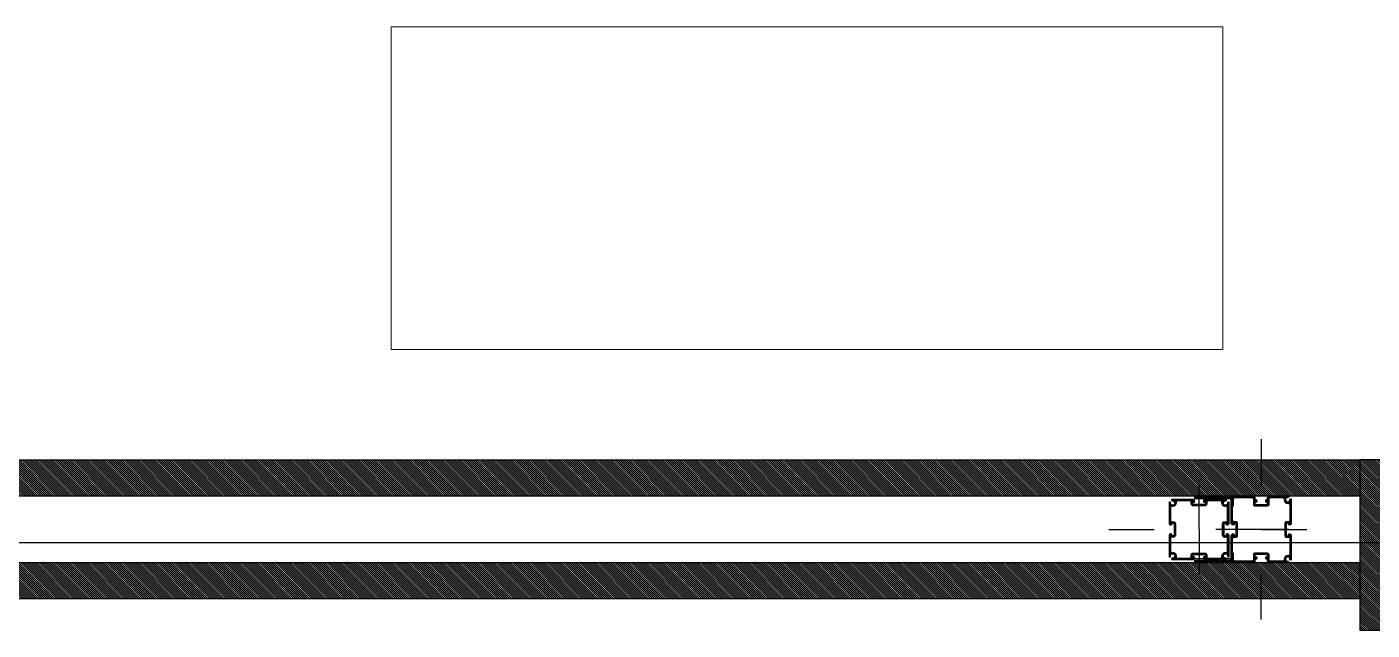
# Model space of a CAD drawing. Header units: millimetres. Extents: x -36 to 64, y 70 to 162.
# Drawn here: x -28.334 to -25.373, y 102.907 to 104.234 of the extents above; entities that cross this region are included whole.
import ezdxf

# ---------------------------------------------------------------- set-up
doc = ezdxf.new("R2010")
doc.units = ezdxf.units.MM
doc.header["$LTSCALE"] = 0.02
doc.linetypes.add('00 Ground$0$DASHDOT', pattern=[25.4, 12.7, -6.35, 0, -6.35])
doc.layers.add('00 Ground$0$A-Panel Interior', color=6, linetype='Continuous', lineweight=0)
doc.layers.add('00 Ground$0$A-Proyecciones', color=252, linetype='Continuous', lineweight=0)
for name, color, linetype in [('00 Ground$0$A-Paneles', 7, 'Continuous'), ('00 Ground$0$E-PERFIL-PLANTA-EJES-GL2', 6, '00 Ground$0$DASHDOT'), ('00 Ground$0$E-PERFIL-PLANTA-EJES-GL3', 6, '00 Ground$0$DASHDOT'), ('00 Ground$0$E-PERFIL-PLANTA-TEXTURAS-GL2', 6, 'Continuous'), ('00 Ground$0$E-PERFIL-PLANTA-TEXTURAS-GL3', 6, 'Continuous'), ('00 Ground$0$EWS MOBILIARIO', 5, 'Continuous')]:
    doc.layers.add(name, color=color, linetype=linetype)
doc.layers.add('00 Ground$0$E-PERFIL-PLANTA-GL2', color=3, linetype='Continuous', plot=False)
doc.layers.add('00 Ground$0$E-PERFIL-PLANTA-GL4', color=4, linetype='Continuous', plot=False)
pattern_1 = [(44.99999999999999, (-13597.14440952348, 7821.785531654325), (-2.245064030267288, 2.245064030267289), [])]

# ---------------------------------------------------------------- blocks, each defined once
blk = doc.blocks.new('00 Ground$0$Pata Arco')
at = {"layer": 'Defpoints'}
blk.add_line((0, 0), (-13.32831103241188, 0), dxfattribs=at)
blk = doc.blocks.new('*U540')
at = {"layer": '00 Ground$0$A-Proyecciones'}
blk.add_blockref('00 Ground$0$Pata Arco', (-35.98220107414251, 0), dxfattribs=at)
blk = doc.blocks.new('*U538')
at = {"layer": '00 Ground$0$A-Proyecciones', "color": 0, "linetype": 'ByBlock', "lineweight": -2}
blk.add_blockref('*U540', (1.11749020422196e-15, 18.25), dxfattribs=at)
blk = doc.blocks.new('*U362')
h = blk.add_hatch()
h.set_pattern_fill('ANSI31', color=250, angle=-1.272221872585407e-14)
h.set_pattern_definition(pattern_1)
h.paths.add_polyline_path([(0, 0), (374.4816002326988, 0), (374.4816002326988, 80), (0, 80)])
at = {"layer": '00 Ground$0$A-Paneles', "color": 4}
blk.add_lwpolyline([(0, 0), (374.4816002326988, 0), (374.4816002326988, 80), (0, 80)], close=True, dxfattribs=at)
blk = doc.blocks.new('*U13')
at = {"layer": '00 Ground$0$E-PERFIL-PLANTA-TEXTURAS-GL3'}
h = blk.add_hatch(dxfattribs=at)
h.set_pattern_fill('ANSI31', color=256, scale=0.00061, angle=90)
h.set_pattern_definition([(135, (0.3529188258446539, 8.326672684688674e-17), (-0.001369489058463046, -0.001369489058463046), [])])
edge = h.paths.add_edge_path()
edge.add_line((-0.0669681558616117, 0.06369929420121964), (-0.06728345465049046, 0.06469929420121909))
edge.add_arc((-0.06632973769974211, 0.0650000000007236), 0.001000000000000189, 90.00000000000563, 197.5000000000112, ccw=False)
edge.add_line((-0.06632973769974221, 0.06600000000072379), (-0.0130000000001122, 0.06600000000083303))
edge.add_arc((-0.01300000000012744, 0.06300000000085997), 0.002999999999973066, -8.050164979067631e-10, 89.9999999997089, ccw=False)
edge.add_line((-0.01000000000015439, 0.06300000000081782), (-0.01000000000021156, 0.06100000000075231))
edge.add_arc((-0.01100000000018791, 0.0610000000007523), 0.0009999999999763497, -89.9999999983686, 7.958078640513122e-13, ccw=False)
edge.add_line((-0.01100000000015944, 0.06000000000077595), (-0.01300000000016904, 0.06000000000074754))
edge.add_arc((-0.01300000000018238, 0.05900000000075604), 0.0009999999999914938, 89.99999999923568, 179.9999999991305)
edge.add_line((-0.01400000000017387, 0.05900000000077122), (-0.01400000000017382, 0.05600000000070002))
edge.add_arc((-0.01300000000019036, 0.05600000000070712), 0.0009999999999834586, 180.0000000004071, 270.0000000004071)
edge.add_line((-0.01300000000018325, 0.05500000000072366), (0.0130000000002109, 0.05500000000072366))
edge.add_arc((0.01300000000022512, 0.05600000000071427), 0.0009999999999906056, 269.999999999185, 359.9999999991818)
edge.add_line((0.01400000000021573, 0.05600000000069999), (0.01400000000021567, 0.05900000000077119))
edge.add_arc((0.01300000000023178, 0.05900000000076364), 0.0009999999999838922, 4.321578673508164e-10, 90.00000000033137)
edge.add_line((0.013000000000226, 0.06000000000074753), (0.01100000000020135, 0.06000000000077596))
edge.add_arc((0.01100000000022978, 0.06100000000075232), 0.00099999999997636, 180.0000000000004, 269.99999999837115, ccw=False)
edge.add_line((0.01000000000025342, 0.06100000000075231), (0.01000000000019657, 0.06300000000073344))
edge.add_arc((0.0130000000002539, 0.06300000000077555), 0.003000000000057325, 90.00000000028899, 180.0000000008042, ccw=False)
edge.add_line((0.01300000000023877, 0.06600000000083288), (0.06632973769978451, 0.06600000000072379))
edge.add_arc((0.0663297376997844, 0.06500000000072359), 0.001000000000000195, -17.500000000010175, 89.99999999999358, ccw=False)
edge.add_line((0.06728345465053276, 0.06469929420121909), (0.06696815586165356, 0.06369929420121964))
edge.add_arc((0.06601443891090514, 0.06400000000072356), 0.001000000000000076, 270.00000000002547, 342.5000000000226, ccw=False)
edge.add_line((0.06601443891090558, 0.06300000000072348), (0.06525000000016684, 0.06300000000072367))
edge.add_arc((0.06524999999987574, 0.05825000000043271), 0.004750000000290959, 89.99999999648865, 359.9999999964885)
edge.add_line((0.0700000000001667, 0.0582500000001416), (0.07000000000026013, 0.05901443891161459))
edge.add_arc((0.0710000000001767, 0.05901443891155308), 0.0009999999999165676, 107.50000000349709, 179.9999999964756, ccw=False)
edge.add_line((0.0706992942006393, 0.05996815586220337), (0.07169929420051663, 0.06028345465104365))
edge.add_arc((0.07200000000002099, 0.05932973770029545), 0.001000000000000004, 8.01492205937393e-12, 107.5000000000054, ccw=False)
edge.add_line((0.07300000000002099, 0.05932973770029559), (0.07300000000115109, 0.01700000000020116))
edge.add_arc((0.07000000000115125, 0.01700000000020099), 0.002999999999999836, -89.99999999999682, 3.183231456205249e-12, ccw=False)
edge.add_line((0.07000000000115142, 0.01400000000020115), (0.06700000000080536, 0.01400000000020105))
edge.add_arc((0.0670000000008053, 0.0130000000002011), 0.0009999999999999454, 89.99999999999682, 179.9999999999654)
edge.add_arc((0.06300000000077005, 0.01300000000018903), 0.003000000000035308, -90.00000000096998, 2.419824340904597e-10, ccw=False)
edge.add_line((0.06300000000071926, 0.01000000000015372), (0.06100000000072431, 0.01000000000018195))
edge.add_arc((0.06100000000075338, 0.01100000000018737), 0.001000000000005425, 180.0000000000118, 269.9999999983342, ccw=False)
edge.add_line((0.06000000000074796, 0.01100000000018717), (0.06000000000071953, 0.01300000000022469))
edge.add_arc((0.05900000000074119, 0.01300000000022266), 0.0009999999999783446, 1.166865998787197e-10, 89.99999999966327)
edge.add_line((0.05900000000074707, 0.014000000000201), (0.05600000000067201, 0.01400000000020105))
edge.add_arc((0.05600000000067203, 0.01300000000022468), 0.000999999999976367, 90.0000000000008, 179.9999999999981)
edge.add_line((0.05500000000069566, 0.01300000000022471), (0.05500000000069566, -0.01300000000015525))
edge.add_arc((0.05600000000069333, -0.01300000000016235), 0.0009999999999976694, 179.9999999995929, 269.9999999995929)
edge.add_line((0.05600000000068622, -0.01400000000016002), (0.05900000000074318, -0.01400000000016002))
edge.add_arc((0.05900000000072807, -0.01300000000016856), 0.0009999999999914626, 270.0000000008659, 360.0000000007639)
edge.add_line((0.06000000000071953, -0.01300000000015523), (0.06000000000074796, -0.0110000000001457))
edge.add_arc((0.06100000000071006, -0.0110000000001599), 0.0009999999999621076, 90.00000000081218, 179.9999999991862, ccw=False)
edge.add_line((0.06100000000069589, -0.01000000000019779), (0.06300000000070544, -0.01000000000014092))
edge.add_arc((0.06300000473172557, -0.01299999999501218), 0.00299999999487499, -9.81660264187667e-08, 90.00009035582889, ccw=False)
edge.add_arc((0.06700000473002897, -0.01300000000358048), 0.001000000003428411, 179.9999998035707, 270.0002703755533)
edge.add_line((0.06700000944897261, -0.01400000000699776), (0.06999999999430001, -0.01400000000016002))
edge.add_arc((0.07000000000114279, -0.01700000000015489), 0.002999999999994871, -1.0010126061388291e-10, 90.0000001306874, ccw=False)
edge.add_line((0.07300000000113765, -0.01700000000016014), (0.07300000000069945, -0.1450000000017456))
edge.add_arc((0.07200000000070109, -0.1450000000017441), 0.0009999999999983633, 270.00000000010334, 359.9999999999125, ccw=False)
edge.add_line((0.07200000000070289, -0.1460000000017425), (0.06800000000086831, -0.1460000000017424))
edge.add_arc((0.06800000000086867, -0.1450000000017421), 0.001000000000000362, 180.000000000027, 269.9999999999793, ccw=False)
edge.add_line((0.06700000000086831, -0.1450000000017425), (0.0670000000008098, -0.06900000000080633))
edge.add_arc((0.06400000000079574, -0.06900000000080612), 0.003000000000014061, 359.999999999996, 449.999999998912)
edge.add_line((0.06400000000085271, -0.06600000000079206), (0.01300000000015405, -0.06600000000076359))
edge.add_arc((0.01300000000016826, -0.06300000000079191), 0.002999999999971678, 179.9999999991855, 269.9999999997288, ccw=False)
edge.add_line((0.01000000000019657, -0.06300000000074926), (0.01000000000019657, -0.06100000000068287))
edge.add_arc((0.01100000000016581, -0.0610000000007042), 0.0009999999999692408, 90.00000000040347, 179.9999999987779, ccw=False)
edge.add_line((0.01100000000015877, -0.06000000000073496), (0.0130000000002109, -0.06000000000070652))
edge.add_arc((0.01300000000020824, -0.05900000000069897), 0.001000000000007543, 270.0000000001522, 359.9999999998366)
edge.add_line((0.01400000000021578, -0.05900000000070182), (0.01400000000021567, -0.05600000000065899))
edge.add_arc((0.01300000000023221, -0.05600000000066611), 0.000999999999983462, 4.075085685692524e-10, 90.00000000040691)
edge.add_line((0.01300000000022511, -0.05500000000068264), (-0.01300000000016904, -0.05500000000068264))
edge.add_arc((-0.01300000000018327, -0.05600000000067325), 0.0009999999999906056, 89.99999999918498, 179.9999999991818)
edge.add_line((-0.01400000000017387, -0.05600000000065897), (-0.01400000000017382, -0.05900000000070174))
edge.add_arc((-0.01300000000016744, -0.05900000000070022), 0.001000000000006379, 180.0000000000871, 269.9999999997713)
edge.add_line((-0.01300000000017143, -0.06000000000070661), (-0.01100000000015949, -0.06000000000073494))
edge.add_arc((-0.0110000000001666, -0.06100000000074681), 0.001000000000011873, 1.2208829502924345e-09, 89.99999999959311, ccw=False)
edge.add_line((-0.01000000000015472, -0.0610000000007255), (-0.01000000000015472, -0.063000000000664))
edge.add_arc((-0.01300000000021139, -0.06300000000070685), 0.003000000000056676, -89.99999999972749, 8.18374701339053e-10, ccw=False)
edge.add_line((-0.01300000000019713, -0.06600000000076352), (-0.06400000000081046, -0.06600000000079201))
edge.add_arc((-0.06400000000075362, -0.06900000000080622), 0.003000000000014214, 90.00000000108564, 180.0000000000037)
edge.add_line((-0.06700000000076783, -0.06900000000080642), (-0.06700000000082612, -0.1450000000017434))
edge.add_arc((-0.06800000000082587, -0.1450000000017428), 0.000999999999999751, 270.0000000000143, 359.99999999996663, ccw=False)
edge.add_line((-0.06800000000082562, -0.1460000000017426), (-0.07200000000065726, -0.1460000000017424))
edge.add_arc((-0.07200000000065568, -0.1450000000017408), 0.001000000000001583, 180.000000000097, 269.9999999999094, ccw=False)
edge.add_line((-0.07300000000065726, -0.1450000000017425), (-0.07300000000109547, -0.01700000000017035))
edge.add_arc((-0.07000000000109034, -0.01700000000016529), 0.003000000000005124, 89.99999986930908, 180.0000000000967, ccw=False)
edge.add_line((-0.06999999999424739, -0.01400000000016017), (-0.06700000945235368, -0.01400000000699766))
edge.add_arc((-0.06700000472655827, -0.01300000000700893), 0.0009999999999999005, 269.9997292318682, 359.999999803854)
edge.add_arc((-0.06300000472140328, -0.01300000000529227), 0.003000000005155087, 89.99990964417219, 180.0000000981678, ccw=False)
edge.add_line((-0.0629999999903832, -0.01000000000014092), (-0.06100000000068245, -0.01000000000019777))
edge.add_arc((-0.06100000000069666, -0.01100000000018833), 0.000999999999990564, 8.14225131762214e-10, 89.99999999918577, ccw=False)
edge.add_line((-0.0600000000007061, -0.01100000000017412), (-0.06000000000067768, -0.01300000000015525))
edge.add_arc((-0.05900000000067956, -0.01300000000016192), 0.0009999999999981204, 179.9999999996176, 269.999999999513)
edge.add_line((-0.05900000000068806, -0.01400000000016004), (-0.05600000000063016, -0.01400000000016002))
edge.add_arc((-0.05600000000064437, -0.01300000000016946), 0.000999999999990564, 270.0000000008142, 360.0000000008129)
edge.add_line((-0.0550000000006538, -0.01300000000015527), (-0.0550000000006538, 0.01300000000022469))
edge.add_arc((-0.05600000000063014, 0.01300000000022471), 0.0009999999999763393, 359.9999999999993, 450.0000000000008)
edge.add_line((-0.05600000000063016, 0.01400000000020105), (-0.05900000000070132, 0.01400000000020105))
edge.add_arc((-0.05900000000069733, 0.0130000000002207), 0.0009999999999803413, 90.0000000002286, 179.9999999997718)
edge.add_line((-0.06000000000067768, 0.01300000000022469), (-0.0600000000007061, 0.01100000000018672))
edge.add_arc((-0.06100000000071107, 0.01100000000018694), 0.001000000000004969, 270.0000000016618, 359.9999999999874, ccw=False)
edge.add_line((-0.06100000000068206, 0.01000000000018197), (-0.06300000000063516, 0.01000000000015352))
edge.add_arc((-0.06300000000068565, 0.01300000000023094), 0.003000000000077418, 180.0000000003992, 270.00000000096423, ccw=False)
edge.add_arc((-0.06700000000075863, 0.01300000000020563), 0.0009999999999955739, 2.523571355084879e-10, 90.00000000214926)
edge.add_line((-0.06700000000079614, 0.01400000000020121), (-0.07000000000110912, 0.01400000000020105))
edge.add_arc((-0.07000000000110908, 0.01700000000020103), 0.002999999999999985, 179.9999999999976, 269.9999999999992, ccw=False)
edge.add_line((-0.07300000000110907, 0.01700000000020116), (-0.07299999999997903, 0.05932973770029557))
edge.add_arc((-0.07199999999997883, 0.05932973770029544), 0.001000000000000195, 72.49999999999642, 179.9999999999929, ccw=False)
edge.add_line((-0.07169929420047444, 0.06028345465104383), (-0.0706992942007138, 0.05996815586224011))
edge.add_arc((-0.07100000000030168, 0.05901443891143056), 0.001000000000083626, 3.521620328683639e-09, 72.49999999648787, ccw=False)
edge.add_line((-0.07000000000021805, 0.05901443891149202), (-0.07000000000012457, 0.05825000000014144))
edge.add_arc((-0.06524999999983323, 0.05825000000043259), 0.004750000000291341, 180.0000000035119, 450.0000000035118)
edge.add_line((-0.06525000000012438, 0.06300000000072392), (-0.06601443891086317, 0.06300000000072367))
edge.add_arc((-0.06601443891086328, 0.06400000000072383), 0.001000000000000154, 197.4999999999918, 270.00000000000637, ccw=False)
edge = h.paths.add_edge_path(flags=16)
edge.add_line((0.06525000000039083, 0.05050000000636525), (0.06700000000040551, 0.05050000000648162))
edge.add_arc((0.06700000000039807, 0.04750000000648883), 0.002999999999992793, -1.4017587091075256e-10, 89.99999999985789, ccw=False)
edge.add_line((0.07000000000039086, 0.04750000000648149), (0.07000000000101692, 0.02000000000549752))
edge.add_arc((0.06700000000101684, 0.02000000000549749), 0.003000000000000072, -89.99999999999869, 6.252776074688882e-13, ccw=False)
edge.add_line((0.06700000000101691, 0.01700000000549742), (0.05500000000044764, 0.01700000000549729))
edge.add_arc((0.05500000000044752, 0.01400000000549723), 0.003000000000000053, 89.99999999999774, 179.9999999999987)
edge.add_line((0.05200000000044747, 0.0140000000054973), (0.05200000000044758, -0.01399999999499166))
edge.add_arc((0.05500000000044764, -0.01399999999499172), 0.003000000000000065, 179.999999999999, 270.000000000813)
edge.add_line((0.05500000000049021, -0.01699999999499178), (0.06700000000079903, -0.01699999999494304))
edge.add_arc((0.06700000000078939, -0.01999999999494286), 0.002999999999999819, -3.524291969370097e-12, 89.99999999981583, ccw=False)
edge.add_line((0.07000000000078921, -0.01999999999494304), (0.07000000000078938, -0.05799999999550035))
edge.add_arc((0.06700000000071892, -0.05799999999544404), 0.00300000000007046, 269.9999999999833, 359.9999999989246, ccw=False)
edge.add_line((0.06700000000071804, -0.06099999999551451), (0.05300000000048255, -0.06099999999551434))
edge.add_arc((0.05300000000048029, -0.06199999999551852), 0.001000000000004178, 89.9999999998708, 180.000000000056)
edge.add_arc((0.05100000000052841, -0.06199999999554793), 0.0009999999999477024, -89.99999999839741, 1.6287913240375929e-09, ccw=False)
edge.add_line((0.05100000000055638, -0.06299999999549563), (0.02000000000014701, -0.06299999999549552))
edge.add_arc((0.02000000000012696, -0.05999999999544995), 0.00300000000004557, 179.9999999995134, 270.00000000038295, ccw=False)
edge.add_line((0.01700000000008139, -0.05999999999542447), (0.01700000000008173, -0.05499999999535796))
edge.add_arc((0.0140000000000817, -0.05499999999535787), 0.003000000000000027, 359.9999999999983, 449.9999999999995)
edge.add_line((0.01400000000008172, -0.05199999999535785), (-0.01400000000045032, -0.05199999999535795))
edge.add_arc((-0.01400000000045036, -0.05499999999535803), 0.003000000000000079, 89.99999999999928, 179.9999999999988)
edge.add_line((-0.01700000000045043, -0.05499999999535796), (-0.0170000000004501, -0.05999999999542432))
edge.add_arc((-0.02000000000047029, -0.05999999999547544), 0.003000000000020188, -89.99999999989433, 9.762857189343777e-10, ccw=False)
edge.add_line((-0.02000000000046476, -0.06299999999549563), (-0.05100000000089655, -0.06299999999549583))
edge.add_arc((-0.0510000000008817, -0.06199999999553282), 0.0009999999999630027, 179.9999999991226, 269.99999999914917, ccw=False)
edge.add_arc((-0.05300000000084711, -0.06199999999551692), 0.001000000000002409, 359.9999999999662, 450.0000000001483)
edge.add_line((-0.0530000000008497, -0.06099999999551451), (-0.06700000000114315, -0.06099999999551433))
edge.add_arc((-0.06700000000108776, -0.05799999999544385), 0.003000000000070481, 180.0000000010759, 269.9999999989422, ccw=False)
edge.add_line((-0.07000000000115825, -0.05799999999550019), (-0.07000000000115814, -0.01999999999494263))
edge.add_arc((-0.06700000000115824, -0.01999999999494282), 0.002999999999999892, 90.00000000017599, 179.9999999999964, ccw=False)
edge.add_line((-0.06700000000116746, -0.01699999999494293), (-0.05500000000085881, -0.01699999999499167))
edge.add_arc((-0.05500000000081634, -0.01399999999499183), 0.002999999999999833, 269.9999999991889, 360.0000000000032)
edge.add_line((-0.0520000000008165, -0.01399999999499166), (-0.05200000000081617, 0.0140000000054973))
edge.add_arc((-0.05500000000081625, 0.01400000000549733), 0.003000000000000079, 359.9999999999994, 449.9999999999985)
edge.add_line((-0.05500000000081617, 0.01700000000549742), (-0.06700000000138562, 0.01700000000549747))
edge.add_arc((-0.06700000000138556, 0.02000000000549753), 0.003000000000000062, 180.0000000000001, 269.9999999999989, ccw=False)
edge.add_line((-0.07000000000138562, 0.02000000000549753), (-0.07000000000075945, 0.04750000000649614))
edge.add_arc((-0.06700000000078128, 0.04750000000650343), 0.002999999999978173, 90.00000000014069, 180.0000000001391, ccw=False)
edge.add_line((-0.06700000000078865, 0.0505000000064816), (-0.06525000000075953, 0.05050000000636503))
edge.add_arc((-0.06525000000035092, 0.05825000000595667), 0.007749999999591639, 269.9999999969791, 360.0000000030217)
edge.add_line((-0.05750000000075928, 0.0582500000063654), (-0.05750000000078848, 0.06000000000646701))
edge.add_arc((-0.0545000000007666, 0.06000000000645991), 0.003000000000021874, 89.99999999986642, 179.9999999998644, ccw=False)
edge.add_line((-0.05450000000075961, 0.06300000000648179), (-0.02000000000047175, 0.06300000000604397))
edge.add_arc((-0.02000000000043281, 0.06000000000600476), 0.003000000000039214, -6.861000656499527e-11, 90.0000000007438, ccw=False)
edge.add_line((-0.01700000000039359, 0.06000000000600116), (-0.01700000000046453, 0.05500000000593466))
edge.add_arc((-0.01400000000048579, 0.05500000000591328), 0.002999999999978738, 179.9999999995917, 270.0000000004061)
edge.add_line((-0.01400000000046453, 0.05200000000593454), (0.0140000000000533, 0.05200000000593464))
edge.add_arc((0.01400000000007443, 0.05500000000595581), 0.003000000000021173, 269.9999999995966, 360.0000000004102)
edge.add_line((0.01700000000009561, 0.05500000000597729), (0.01700000000002488, 0.06000000000600127))
edge.add_arc((0.0200000000000604, 0.06000000000600839), 0.003000000000035519, 89.9999999993255, 180.0000000001361, ccw=False)
edge.add_line((0.02000000000009572, 0.06300000000604392), (0.05450000000039057, 0.06300000000648179))
edge.add_arc((0.0545000000003978, 0.06000000000645987), 0.003000000000021916, 1.3642420526593924e-10, 90.00000000013807, ccw=False)
edge.add_line((0.05750000000041972, 0.06000000000646701), (0.05750000000039068, 0.0582500000063654))
edge.add_arc((0.06524999999998207, 0.05825000000595663), 0.007749999999591389, 179.999999996978, 270.000000003022)
at = {"color": 0}
for points in [[(-0.0669681558616117, 0.06369929420121964), (-0.06728345465049046, 0.06469929420121909, -0.5067804403101764), (-0.06632973769974221, 0.06600000000072379), (-0.0130000000001122, 0.06600000000083303, -0.4142135623757222), (-0.01000000000015439, 0.06300000000081782), (-0.01000000000021156, 0.06100000000075231, -0.4142135623647601), (-0.01100000000015944, 0.06000000000077595), (-0.01300000000016904, 0.06000000000074754, 0.4142135623725581), (-0.01400000000017387, 0.05900000000077122), (-0.01400000000017382, 0.05600000000070002, 0.414213562373095), (-0.01300000000018325, 0.05500000000072366), (0.0130000000002109, 0.05500000000072366, 0.4142135623730784), (0.01400000000021573, 0.05600000000069999), (0.01400000000021567, 0.05900000000077119, 0.4142135623725789), (0.013000000000226, 0.06000000000074753), (0.01100000000020135, 0.06000000000077596, -0.4142135623647664), (0.01000000000025342, 0.06100000000075231), (0.01000000000019657, 0.06300000000073344, -0.414213562375729), (0.01300000000023877, 0.06600000000083288), (0.06632973769978451, 0.06600000000072379, -0.5067804403101679), (0.06728345465053276, 0.06469929420121909), (0.06696815586165356, 0.06369929420121964, -0.3273333967544134), (0.06601443891090558, 0.06300000000072348), (0.06525000000016684, 0.06300000000072367, 2.414213562373092), (0.0700000000001667, 0.0582500000001416), (0.07000000000026013, 0.05901443891161459, -0.3273333967205084), (0.0706992942006393, 0.05996815586220337), (0.07169929420051663, 0.06028345465104365, -0.5067804403101301), (0.07300000000002099, 0.05932973770029559), (0.07300000000115109, 0.01700000000020116, -0.4142135623730955), (0.07000000000115142, 0.01400000000020115), (0.06700000000080536, 0.01400000000020105, 0.4142135623729343), (0.06600000000080536, 0.0130000000002017, -0.4142135623792914), (0.06300000000071926, 0.01000000000015372), (0.06100000000072431, 0.01000000000018195, -0.4142135623645197), (0.06000000000074796, 0.01100000000018717), (0.06000000000071953, 0.01300000000022469, 0.4142135623707782), (0.05900000000074707, 0.014000000000201), (0.05600000000067201, 0.01400000000020105, 0.414213562373081), (0.05500000000069566, 0.01300000000022471), (0.05500000000069566, -0.01300000000015525, 0.4142135623730945), (0.05600000000068622, -0.01400000000016002), (0.05900000000074318, -0.01400000000016002, 0.4142135623725742), (0.06000000000071953, -0.01300000000015523), (0.06000000000074796, -0.0110000000001457, -0.414213562364782), (0.06100000000069589, -0.01000000000019779), (0.06300000000070544, -0.01000000000014092, -0.4142140247695624), (0.06600000472660056, -0.01300000000015214, 0.4142149455244963), (0.06700000944897261, -0.01400000000699776), (0.06999999999430001, -0.01400000000016002, -0.4142135630416741), (0.07300000000113765, -0.01700000000016014), (0.07300000000069945, -0.1450000000017456, -0.4142135623721252), (0.07200000000070289, -0.1460000000017425), (0.06800000000086831, -0.1460000000017424, -0.4142135623728536), (0.06700000000086831, -0.1450000000017425), (0.0670000000008098, -0.06900000000080633, 0.4142135623675524), (0.06400000000085271, -0.06600000000079206), (0.01300000000015405, -0.06600000000076359, -0.414213562375872), (0.01000000000019657, -0.06300000000074926), (0.01000000000019657, -0.06100000000068287, -0.4142135623647852), (0.01100000000015877, -0.06000000000073496), (0.0130000000002109, -0.06000000000070652, 0.4142135623714822), (0.01400000000021578, -0.05900000000070182), (0.01400000000021567, -0.05600000000065899, 0.4142135623730929), (0.01300000000022511, -0.05500000000068264), (-0.01300000000016904, -0.05500000000068264, 0.4142135623730784), (-0.01400000000017387, -0.05600000000065897), (-0.01400000000017382, -0.05900000000070174, 0.4142135623714822), (-0.01300000000017143, -0.06000000000070661), (-0.01100000000015949, -0.06000000000073494, -0.4142135623647726), (-0.01000000000015472, -0.0610000000007255), (-0.01000000000015472, -0.063000000000664, -0.4142135623758853), (-0.01300000000019713, -0.06600000000076352), (-0.06400000000081046, -0.06600000000079201, 0.4142135623675648), (-0.06700000000076783, -0.06900000000080642), (-0.06700000000082612, -0.1450000000017434, -0.4142135623728453), (-0.06800000000082562, -0.1460000000017426), (-0.07200000000065726, -0.1460000000017424, -0.4142135623721377), (-0.07300000000065726, -0.1450000000017425), (-0.07300000000109547, -0.01700000000017035, -0.4142135630416749), (-0.06999999999424739, -0.01400000000016017), (-0.06700000945235368, -0.01400000000699766, 0.4142149455245119), (-0.06600000472655837, -0.01300000001043232, -0.4142140247695665), (-0.0629999999903832, -0.01000000000014092), (-0.06100000000068245, -0.01000000000019777, -0.41421356236477), (-0.0600000000007061, -0.01100000000017412), (-0.06000000000067768, -0.01300000000015525, 0.4142135623725591), (-0.05900000000068806, -0.01400000000016004), (-0.05600000000063016, -0.01400000000016002, 0.4142135623730878), (-0.0550000000006538, -0.01300000000015527), (-0.0550000000006538, 0.01300000000022469, 0.4142135623731018), (-0.05600000000063016, 0.01400000000020105), (-0.05900000000070132, 0.01400000000020105, 0.4142135623707605), (-0.06000000000067768, 0.01300000000022469), (-0.0600000000007061, 0.01100000000018672, -0.4142135623645356), (-0.06100000000068206, 0.01000000000018197), (-0.06300000000063516, 0.01000000000015352, -0.4142135623759828), (-0.06600000000076306, 0.01300000000021004, 0.41421356238279), (-0.06700000000079614, 0.01400000000020121), (-0.07000000000110912, 0.01400000000020105, -0.4142135623731041), (-0.07300000000110907, 0.01700000000020116), (-0.07299999999997903, 0.05932973770029557, -0.50678044031013), (-0.07169929420047444, 0.06028345465104383), (-0.0706992942007138, 0.05996815586224011, -0.3273333967204503), (-0.07000000000021805, 0.05901443891149202), (-0.07000000000012457, 0.05825000000014144, 2.414213562373092), (-0.06525000000012438, 0.06300000000072392), (-0.06601443891086317, 0.06300000000072367, -0.327333396754497)], [(0.06525000000039083, 0.05050000000636525), (0.06700000000040551, 0.05050000000648162, -0.414213562373086), (0.07000000000039086, 0.04750000000648149), (0.07000000000101692, 0.02000000000549752, -0.4142135623730911), (0.06700000000101691, 0.01700000000549742), (0.05500000000044764, 0.01700000000549729, 0.4142135623730999), (0.05200000000044747, 0.0140000000054973), (0.05200000000044758, -0.01399999999499166, 0.4142135623772565), (0.05500000000049021, -0.01699999999499178), (0.06700000000079903, -0.01699999999494304, -0.4142135623721707), (0.07000000000078921, -0.01999999999494304), (0.07000000000078938, -0.05799999999550035, -0.4142135623676828), (0.06700000000071804, -0.06099999999551451), (0.05300000000048255, -0.06099999999551434, 0.4142135623740421), (0.05200000000047611, -0.0619999999955195, -0.4142135623732282), (0.05100000000055638, -0.06299999999549563), (0.02000000000014701, -0.06299999999549552, -0.4142135623775403), (0.01700000000008139, -0.05999999999542447), (0.01700000000008173, -0.05499999999535796, 0.4142135623731013), (0.01400000000008172, -0.05199999999535785), (-0.01400000000045032, -0.05199999999535795, 0.4142135623730929), (-0.01700000000045043, -0.05499999999535796), (-0.0170000000004501, -0.05999999999542432, -0.414213562377546), (-0.02000000000046476, -0.06299999999549563), (-0.05100000000089655, -0.06299999999549583, -0.4142135623732324), (-0.0520000000008447, -0.06199999999551751, 0.4142135623740275), (-0.0530000000008497, -0.06099999999551451), (-0.06700000000114315, -0.06099999999551433, -0.4142135623621879), (-0.07000000000115825, -0.05799999999550019), (-0.07000000000115814, -0.01999999999494263, -0.4142135623721774), (-0.06700000000116746, -0.01699999999494293), (-0.05500000000085881, -0.01699999999499167, 0.4142135623772578), (-0.0520000000008165, -0.01399999999499166), (-0.05200000000081617, 0.0140000000054973, 0.4142135623730904), (-0.05500000000081617, 0.01700000000549742), (-0.06700000000138562, 0.01700000000549747, -0.4142135623730893), (-0.07000000000138562, 0.02000000000549753), (-0.07000000000075945, 0.04750000000649614, -0.4142135623730875), (-0.06700000000078865, 0.0505000000064816), (-0.06525000000075953, 0.05050000000636503, 0.414213562403985), (-0.05750000000075928, 0.0582500000063654), (-0.05750000000078848, 0.06000000000646701, -0.4142135623730846), (-0.05450000000075961, 0.06300000000648179), (-0.02000000000047175, 0.06300000000604397, -0.4142135623772476), (-0.01700000000039359, 0.06000000000600116), (-0.01700000000046453, 0.05500000000593466, 0.4142135623772581), (-0.01400000000046453, 0.05200000000593454), (0.0140000000000533, 0.05200000000593464, 0.4142135623772539), (0.01700000000009561, 0.05500000000597729), (0.01700000000002488, 0.06000000000600127, -0.4142135623772387), (0.02000000000009572, 0.06300000000604392), (0.05450000000039057, 0.06300000000648179, -0.4142135623731033), (0.05750000000041972, 0.06000000000646701), (0.05750000000039068, 0.0582500000063654, 0.4142135624039914)]]:
    blk.add_lwpolyline(points, format="xyb", close=True, dxfattribs=at)
at = {"layer": '00 Ground$0$E-PERFIL-PLANTA-EJES-GL3', "ltscale": 0.05}
for p, q in [((0, 0), (0, 0.1985192369649693)), ((-0.1985192369649693, 0), (0, 0)), ((0, 0), (0, -0.1985192369649693)), ((0.1985192369649693, 0), (0, 0))]:
    blk.add_line(p, q, dxfattribs=at)
blk = doc.blocks.new('00 Ground$0$GL2')
at = {"layer": '00 Ground$0$E-PERFIL-PLANTA-TEXTURAS-GL2'}
h = blk.add_hatch(dxfattribs=at)
h.set_pattern_fill('ANSI31', color=256, scale=0.00061, angle=90)
h.set_pattern_definition([(135, (0.1998624581782451, 0), (-0.001369489058463046, -0.001369489058463046), [])])
edge = h.paths.add_edge_path()
edge.add_arc((0.06100000000060418, -0.0110000000005043), 0.001000000000000001, 90, 180)
edge.add_line((0.06000000000060418, -0.0110000000005043), (0.06000000000057515, -0.0130000000005043))
edge.add_arc((0.05900000000057512, -0.01300000000050427), 0.001000000000000029, 269.99999999999835, 359.9999999999984, ccw=False)
edge.add_line((0.05900000000057509, -0.0140000000005043), (0.05600000000060418, -0.0140000000005043))
edge.add_arc((0.05600000000060418, -0.0130000000005043), 0.001000000000000001, 180, 270, ccw=False)
edge.add_line((0.05500000000060418, -0.0130000000005043), (0.05500000000060418, -3.878841692284141e-13))
edge.add_line((0.05500000000060418, -3.878841692284141e-13), (0.05500000000060418, 0.0129999999996121))
edge.add_arc((0.05600000000060418, 0.0129999999996121), 0.001000000000000001, 90, 180, ccw=False)
edge.add_line((0.05600000000060418, 0.0139999999996121), (0.05900000000057509, 0.0139999999996121))
edge.add_arc((0.05900000000057512, 0.01299999999961207), 0.001000000000000029, 1.5916157281026244e-12, 90.00000000000159, ccw=False)
edge.add_line((0.06000000000057515, 0.0129999999996121), (0.06000000000060418, 0.0109999999996121))
edge.add_arc((0.06100000000060418, 0.0109999999996121), 0.001000000000000001, 180, 270)
edge.add_line((0.06100000000060418, 0.009999999999612097), (0.06300000000060418, 0.009999999999612097))
edge.add_arc((0.06300000000060424, 0.01299999999961216), 0.003000000000000058, 269.9999999999989, 359.9999999999989)
edge.add_line((0.0660000000006043, 0.0129999999996121), (0.06600000000057504, 0.05932973769906769))
edge.add_arc((0.06500000000057507, 0.05932973769906768), 0.0009999999999999731, 3.975693351829503e-13, 107.5000000000008)
edge.add_line((0.06469929420107079, 0.06028345464981588), (0.06365030380793785, 0.05995270924931539))
edge.add_arc((0.06395100960744228, 0.05899899229856718), 0.001000000000000038, 107.5000000000089, 187.4845898300732)
edge.add_arc((0.05825000000066215, 0.05824999999946687), 0.004750000000061777, -135.00000000297632, 7.484589830316679, ccw=False)
edge.add_arc((0.05825000000054596, 0.05824999999949561), 0.004749999999999934, 82.51541016824939, 224.9999999982599, ccw=False)
edge.add_arc((0.05899899229978497, 0.06395100960619512), 0.001000000000000019, 262.5154101682558, 342.4999999999965)
edge.add_line((0.0599527092505332, 0.06365030380669079), (0.06028345465108642, 0.06469929419999132))
edge.add_arc((0.05932973770033825, 0.06499999999949571), 0.0009999999999999794, 342.4999999999925, 449.9999999999984)
edge.add_line((0.05932973770033828, 0.06599999999949568), (0.01300000000057508, 0.06599999999949568))
edge.add_arc((0.01300000000057502, 0.06299999999949563), 0.003000000000000058, 89.99999999999895, 179.9999999999989)
edge.add_line((0.01000000000057497, 0.06299999999949568), (0.01000000000060419, 0.06099999999961209))
edge.add_arc((0.01100000000060419, 0.06099999999961208), 0.000999999999999994, 179.9999999999996, 269.9999999983322)
edge.add_line((0.01100000000057508, 0.05999999999961209), (0.01300000000057508, 0.05999999999961209))
edge.add_arc((0.01300000000057511, 0.05899999999961211), 0.0009999999999999731, 1.5916157281026244e-12, 90.00000000000159, ccw=False)
edge.add_line((0.01400000000057508, 0.05899999999961214), (0.01400000000057508, 0.05599999999949568))
edge.add_arc((0.01300000000057508, 0.05599999999949568), 0.001000000000000001, -90, 0, ccw=False)
edge.add_line((0.01300000000057508, 0.05499999999949567), (5.750955267558311e-13, 0.05499999999949567))
edge.add_line((5.750955267558311e-13, 0.05499999999949567), (-0.01299999999942492, 0.05499999999949567))
edge.add_arc((-0.01299999999942492, 0.05599999999949568), 0.001000000000000001, 180, 270, ccw=False)
edge.add_line((-0.01399999999942492, 0.05599999999949568), (-0.01399999999942492, 0.05899999999961214))
edge.add_arc((-0.01299999999942494, 0.05899999999961211), 0.0009999999999999731, 89.99999999999841, 179.9999999999984, ccw=False)
edge.add_line((-0.01299999999942492, 0.05999999999961209), (-0.01099999999942491, 0.05999999999961209))
edge.add_arc((-0.01099999999942491, 0.06099999999961209), 0.001000000000000001, 270, 360)
edge.add_line((-0.009999999999424913, 0.06099999999961209), (-0.009999999999395714, 0.06299999999949568))
edge.add_arc((-0.01299999999939577, 0.06299999999949563), 0.003000000000000058, 1.060184893821152e-12, 90.00000000000105)
edge.add_line((-0.01299999999939583, 0.06599999999949568), (-0.05932973769918815, 0.06599999999949568))
edge.add_arc((-0.05932973769918815, 0.06499999999949568), 0.001000000000000001, 90, 197.5000000000055)
edge.add_line((-0.06028345464993634, 0.06469929419999132), (-0.05995270924938306, 0.06365030380669079))
edge.add_arc((-0.05899899229863496, 0.06395100960619525), 0.0009999999999999406, 197.5000000000123, 277.4845898317548)
edge.add_arc((-0.05824999999942466, 0.05824999999955417), 0.004749999999938331, -44.9999999985161, 97.48458983149658, ccw=False)
edge.add_arc((-0.05824999999957044, 0.05824999999949568), 0.004750000000000047, 172.5154101699358, 315.0000000032262, ccw=False)
edge.add_arc((-0.06395100960629209, 0.05899899229856716), 0.001000000000000034, 352.5154101699276, 432.4999999999944)
edge.add_line((-0.06365030380678771, 0.05995270924931539), (-0.06469929419992065, 0.06028345464981588))
edge.add_arc((-0.06499999999942493, 0.05932973769906768), 0.0009999999999999792, 72.49999999999919, 179.9999999999996)
edge.add_line((-0.06599999999942491, 0.05932973769906769), (-0.06599999999939593, 0.0129999999996121))
edge.add_arc((-0.06299999999939576, 0.01299999999961204), 0.003000000000000169, 179.9999999999989, 269.9999999999989)
edge.add_line((-0.06299999999939582, 0.009999999999611875), (-0.06099999999939582, 0.009999999999612097))
edge.add_arc((-0.06099999999939582, 0.0109999999996121), 0.001000000000000001, 270, 360)
edge.add_line((-0.05999999999939581, 0.0109999999996121), (-0.0599999999994249, 0.0129999999996121))
edge.add_arc((-0.0589999999994249, 0.0129999999996121), 0.001000000000000001, 90, 180, ccw=False)
edge.add_line((-0.0589999999994249, 0.0139999999996121), (-0.05599999999939581, 0.0139999999996121))
edge.add_arc((-0.05599999999939581, 0.0129999999996121), 0.001000000000000001, 0, 90, ccw=False)
edge.add_line((-0.05499999999939581, 0.0129999999996121), (-0.05499999999939581, -3.878841692284141e-13))
edge.add_line((-0.05499999999939581, -3.878841692284141e-13), (-0.05499999999939581, -0.0130000000005043))
edge.add_arc((-0.05599999999939581, -0.0130000000005043), 0.001000000000000001, -90, 0, ccw=False)
edge.add_line((-0.05599999999939581, -0.0140000000005043), (-0.0589999999994249, -0.0140000000005043))
edge.add_arc((-0.0589999999994249, -0.0130000000005043), 0.001000000000000001, 180, 270, ccw=False)
edge.add_line((-0.0599999999994249, -0.0130000000005043), (-0.05999999999939581, -0.0110000000005043))
edge.add_arc((-0.06099999999939582, -0.0110000000005043), 0.001000000000000001, 0, 90)
edge.add_line((-0.06099999999939582, -0.0100000000005043), (-0.06299999999939582, -0.01000000000050408))
edge.add_arc((-0.06299999999939576, -0.01300000000050425), 0.003000000000000169, 90.00000000000105, 180.0000000000011)
edge.add_line((-0.06599999999939593, -0.0130000000005043), (-0.06599999999942491, -0.05932973769984345))
edge.add_arc((-0.06499999999942492, -0.05932973769984348), 0.000999999999999987, 179.9999999999984, 287.5000000000032)
edge.add_line((-0.0646992941999206, -0.06028345465059168), (-0.06365030380678771, -0.05995270925009116))
edge.add_arc((-0.06395100960629208, -0.05899899229934293), 0.001000000000000037, 287.5000000000048, 367.4845898300575)
edge.add_arc((-0.05824999999951194, -0.05825000000024264), 0.004750000000061781, 44.99999999702328, 187.4845898303198, ccw=False)
edge.add_arc((-0.05824999999939577, -0.05825000000027138), 0.004749999999999963, -97.48458983175112, 44.99999999825911, ccw=False)
edge.add_arc((-0.0589989922986348, -0.0639510096069709), 0.001, 82.51541016825765, 162.4999999999831)
edge.add_line((-0.05995270924938295, -0.06365030380746634), (-0.06028345464993634, -0.06469929420076709))
edge.add_arc((-0.05932973769918814, -0.06500000000027147), 0.001000000000000008, 162.4999999999939, 269.9999999999996)
edge.add_line((-0.05932973769918815, -0.06600000000027148), (-0.01299999999939583, -0.06600000000038789))
edge.add_arc((-0.01299999999939577, -0.06300000000038783), 0.003000000000000058, 269.9999999999989, 359.9999999999989)
edge.add_line((-0.009999999999395714, -0.06300000000038788), (-0.009999999999424913, -0.0610000000005043))
edge.add_arc((-0.01099999999942491, -0.0610000000005043), 0.001000000000000001, 0, 90)
edge.add_line((-0.01099999999942491, -0.0600000000005043), (-0.01299999999942492, -0.0600000000005043))
edge.add_arc((-0.01299999999942492, -0.0590000000005043), 0.001000000000000001, 180, 270, ccw=False)
edge.add_line((-0.01399999999942492, -0.0590000000005043), (-0.01399999999942492, -0.05600000000038789))
edge.add_arc((-0.01299999999942492, -0.05600000000038789), 0.001000000000000001, 90, 180, ccw=False)
edge.add_line((-0.01299999999942492, -0.05500000000038789), (5.750955267558311e-13, -0.05500000000038789))
edge.add_line((5.750955267558311e-13, -0.05500000000038789), (0.01300000000057508, -0.05500000000038789))
edge.add_arc((0.01300000000057508, -0.05600000000038789), 0.001000000000000001, 0, 90, ccw=False)
edge.add_line((0.01400000000057508, -0.05600000000038789), (0.01400000000057508, -0.0590000000005043))
edge.add_arc((0.01300000000057508, -0.0590000000005043), 0.001000000000000001, -90, 0, ccw=False)
edge.add_line((0.01300000000057508, -0.0600000000005043), (0.01100000000057508, -0.0600000000005043))
edge.add_arc((0.01100000000060419, -0.0610000000005043), 0.000999999999999994, 90.0000000016678, 180.0000000000004)
edge.add_line((0.01000000000060419, -0.0610000000005043), (0.01000000000057497, -0.06300000000038788))
edge.add_arc((0.01300000000057502, -0.06300000000038783), 0.003000000000000058, 180.0000000000011, 270.0000000000011)
edge.add_line((0.01300000000057508, -0.06600000000038789), (0.05932973770033828, -0.06600000000027148))
edge.add_arc((0.05932973770033827, -0.06500000000027148), 0.001000000000000001, 270.0000000000008, 377.4999999999937)
edge.add_line((0.06028345465108653, -0.06469929420076731), (0.0599527092505332, -0.06365030380746656))
edge.add_arc((0.0589989922997851, -0.06395100960697102), 0.000999999999999934, 17.50000000001248, 97.48458983175532)
edge.add_arc((0.05825000000057479, -0.05825000000032995), 0.004749999999938333, 135.0000000014759, 277.48458983149675, ccw=False)
edge.add_arc((0.05825000000072059, -0.05825000000027147), 0.004750000000000081, -7.484589830058383, 135.0000000032184, ccw=False)
edge.add_arc((0.06395100960744227, -0.05899899229934297), 0.001000000000000028, 172.5154101698999, 252.4999999999884)
edge.add_line((0.06365030380793779, -0.05995270925009116), (0.06469929420107079, -0.06028345465059168))
edge.add_arc((0.06500000000057506, -0.05932973769984346), 0.000999999999999988, 252.5000000000002, 360.0000000000004)
edge.add_line((0.06600000000057504, -0.05932973769984345), (0.0660000000006043, -0.0130000000005043))
edge.add_arc((0.06300000000060413, -0.01300000000050425), 0.003000000000000169, 359.9999999999989, 449.9999999999989)
edge.add_line((0.06300000000060418, -0.01000000000050408), (0.06100000000060418, -0.0100000000005043))
edge = h.paths.add_edge_path(flags=16)
edge.add_line((0.05599999999999999, 0.01699999999988361), (0.05999999999997085, 0.01700000000000002))
edge.add_arc((0.05999999999998543, 0.02000000000001459), 0.003000000000014574, 269.9999999997217, 359.9999999997216)
edge.add_line((0.063, 0.02000000000000002), (0.06299999999997086, 0.04749999999999999))
edge.add_arc((0.06000000000002906, 0.04749999999994178), 0.002999999999941799, 1.111603861193065e-09, 90.00000000111162)
edge.add_line((0.05999999999997085, 0.05049999999988358), (0.05825000000000002, 0.05049999999988336))
edge.add_arc((0.05825000000000029, 0.05824999999988351), 0.007750000000000153, 224.9999999989331, 269.99999999999807, ccw=False)
edge.add_arc((0.05824999999998548, 0.05824999999991872), 0.007750000000014579, 180.0000000002595, 224.9999999991945, ccw=False)
edge.add_line((0.0504999999999709, 0.05824999999988362), (0.05049999999999999, 0.06))
edge.add_arc((0.04750000000005819, 0.05999999999994179), 0.002999999999941799, 1.111603861193065e-09, 90.00000000111162)
edge.add_line((0.04749999999999999, 0.0629999999998836), (0.02000000000000002, 0.063))
edge.add_arc((0.02000000000000002, 0.06), 0.003000000000000003, 90, 180)
edge.add_line((0.01700000000000002, 0.06), (0.01699999999997101, 0.05599999999988359))
edge.add_arc((0.01300000000002915, 0.05599999999994185), 0.003999999999941856, 269.99999999916554, 359.99999999916554, ccw=False)
edge.add_line((0.0129999999999709, 0.05199999999999999), (-2.90878432451791e-14, 0.05199999999999999))
edge.add_line((-2.90878432451791e-14, 0.05199999999999999), (-0.0130000000000291, 0.05199999999988358))
edge.add_arc((-0.0130000000000291, 0.05599999999988359), 0.004000000000000004, 180, 270, ccw=False)
edge.add_line((-0.0170000000000291, 0.05599999999988359), (-0.01700000000000002, 0.06))
edge.add_arc((-0.01999999999994181, 0.05999999999994179), 0.002999999999941799, 1.111603861193065e-09, 90.00000000111162)
edge.add_line((-0.02000000000000002, 0.0629999999998836), (-0.04749999999999999, 0.063))
edge.add_arc((-0.04750000000001453, 0.05999999999998545), 0.003000000000014547, 89.99999999972225, 179.9999999997223)
edge.add_line((-0.05050000000002908, 0.06), (-0.05049999999999999, 0.05824999999988362))
edge.add_arc((-0.05824999999999998, 0.05824999999988353), 0.007749999999999993, -44.999999999086526, 6.252776074688882e-13, ccw=False)
edge.add_arc((-0.05824999999999999, 0.05824999999988369), 0.00775000000000011, 269.9999999999998, 315.0000000009126, ccw=False)
edge.add_line((-0.05825000000000002, 0.05049999999988358), (-0.06000000000002914, 0.05049999999999999))
edge.add_arc((-0.06000000000001457, 0.04750000000001456), 0.002999999999985431, 90.0000000002783, 180.0000000002783)
edge.add_line((-0.063, 0.04749999999999999), (-0.06300000000002914, 0.02000000000000002))
edge.add_arc((-0.05999999999997094, 0.01999999999994181), 0.003000000000058206, 179.9999999988884, 269.9999999988884)
edge.add_line((-0.06000000000002914, 0.01699999999988361), (-0.05599999999999999, 0.01700000000000024))
edge.add_arc((-0.05600000000000011, 0.01300000000000012), 0.004000000000000115, -1.5916157281026244e-12, 89.99999999999841, ccw=False)
edge.add_line((-0.05199999999999999, 0.01300000000000001), (-0.05199999999999999, 0))
edge.add_line((-0.05199999999999999, 0), (-0.05199999999999988, -0.01300000000011642))
edge.add_arc((-0.05599999999994172, -0.01300000000005815), 0.003999999999941842, 269.99999999916525, 359.9999999991653, ccw=False)
edge.add_line((-0.05599999999999999, -0.01699999999999999), (-0.06000000000002914, -0.01699999999988358))
edge.add_arc((-0.06000000000001457, -0.01999999999986901), 0.002999999999985431, 90.0000000002783, 180.0000000002783)
edge.add_line((-0.063, -0.01999999999988358), (-0.06300000000002914, -0.04750000000011641))
edge.add_arc((-0.06000000000008735, -0.0475000000000582), 0.002999999999941792, 180.0000000011117, 270.0000000011117)
edge.add_line((-0.06000000000002914, -0.05049999999999999), (-0.05825000000000002, -0.05049999999999999))
edge.add_arc((-0.05824999999999998, -0.05825000000000003), 0.007750000000000042, 45.000000000304624, 90.0000000000004, ccw=False)
edge.add_arc((-0.05825000000001457, -0.05824999999996486), 0.007749999999985488, -2.5977442419389263e-10, 45.00000000004451, ccw=False)
edge.add_line((-0.05050000000002908, -0.05825), (-0.05049999999999999, -0.0600000000001164))
edge.add_arc((-0.0475000000000582, -0.06000000000005819), 0.002999999999941792, 180.0000000011117, 270.0000000011117)
edge.add_line((-0.04749999999999999, -0.06299999999999999), (-0.02000000000000002, -0.06300000000011641))
edge.add_arc((-0.02000000000001456, -0.06000000000013095), 0.002999999999985459, 270.0000000002777, 360.0000000002778)
edge.add_line((-0.0170000000000291, -0.0600000000001164), (-0.01700000000002921, -0.05599999999999999))
edge.add_arc((-0.01300000000008736, -0.05600000000005825), 0.003999999999941856, 89.99999999916548, 179.9999999991655, ccw=False)
edge.add_line((-0.0130000000000291, -0.0520000000001164), (-2.90878432451791e-14, -0.0520000000001164))
edge.add_line((-2.90878432451791e-14, -0.0520000000001164), (0.0129999999999709, -0.05199999999999999))
edge.add_arc((0.01299999999998545, -0.05600000000001455), 0.004000000000014561, 2.0861534721916541e-10, 90.00000000020862, ccw=False)
edge.add_line((0.01700000000000002, -0.05599999999999999), (0.01700000000000002, -0.0600000000001164))
edge.add_arc((0.01999999999994181, -0.06000000000005819), 0.002999999999941792, 180.0000000011117, 270.0000000011117)
edge.add_line((0.02000000000000002, -0.06299999999999999), (0.04749999999999999, -0.06300000000011641))
edge.add_arc((0.04749999999998544, -0.06000000000013095), 0.002999999999985459, 270.0000000002777, 360.0000000002778)
edge.add_line((0.0504999999999709, -0.0600000000001164), (0.05049999999999999, -0.05825))
edge.add_arc((0.05824999999999998, -0.05824999999999991), 0.007749999999999993, 134.9999999998485, 180.0000000000006, ccw=False)
edge.add_arc((0.05824999999999996, -0.05825000000000009), 0.007750000000000105, 89.99999999999949, 134.9999999998474, ccw=False)
edge.add_line((0.05825000000000002, -0.05049999999999999), (0.05999999999997085, -0.05050000000011641))
edge.add_arc((0.05999999999998543, -0.04750000000010184), 0.003000000000014574, 269.9999999997217, 359.9999999997216)
edge.add_line((0.063, -0.04750000000011641), (0.06299999999997097, -0.01999999999988358))
edge.add_arc((0.06000000000002911, -0.01999999999994184), 0.002999999999941855, 1.112664046086886e-09, 90.00000000111267)
edge.add_line((0.05999999999997085, -0.01699999999999999), (0.05599999999999999, -0.01700000000011664))
edge.add_arc((0.05600000000000011, -0.01300000000011653), 0.004000000000000116, 179.9999999999984, 269.99999999999835, ccw=False)
edge.add_line((0.05199999999999999, -0.01300000000011642), (0.05199999999999999, 0))
edge.add_line((0.05199999999999999, 0), (0.05199999999999988, 0.01300000000000001))
edge.add_arc((0.05599999999994174, 0.01299999999994175), 0.003999999999941856, 89.99999999916548, 179.9999999991655, ccw=False)
for points in [[(0.06100000000060418, -0.0100000000005043, 0.414213562373095), (0.06000000000060418, -0.0110000000005043), (0.06000000000057515, -0.0130000000005043, -0.4142135623730953), (0.05900000000057509, -0.0140000000005043), (0.05600000000060418, -0.0140000000005043, -0.414213562373095), (0.05500000000060418, -0.0130000000005043), (0.05500000000060418, -3.878841692284141e-13), (0.05500000000060418, 0.0129999999996121, -0.414213562373095), (0.05600000000060418, 0.0139999999996121), (0.05900000000057509, 0.0139999999996121, -0.4142135623730953), (0.06000000000057515, 0.0129999999996121), (0.06000000000060418, 0.0109999999996121, 0.414213562373095), (0.06100000000060418, 0.009999999999612097), (0.06300000000060418, 0.009999999999612097, 0.414213562373095), (0.0660000000006043, 0.0129999999996121), (0.06600000000057504, 0.05932973769906769, 0.50678044031015), (0.06469929420107079, 0.06028345464981588), (0.06365030380793785, 0.05995270924931539, 0.3638940890641342), (0.06295952967583851, 0.05886873276829374, -0.7164881038900625), (0.05489124278980789, 0.05489124278896157, -0.7164881038683866), (0.05886873276948262, 0.06295952967459517, 0.3638940890724163), (0.0599527092505332, 0.06365030380669079), (0.06028345465108642, 0.06469929419999132, 0.5067804403101802), (0.05932973770033828, 0.06599999999949568), (0.01300000000057508, 0.06599999999949568, 0.414213562373095), (0.01000000000057497, 0.06299999999949568), (0.01000000000060419, 0.06099999999961209, 0.414213562364571), (0.01100000000057508, 0.05999999999961209), (0.01300000000057508, 0.05999999999961209, -0.4142135623730953), (0.01400000000057508, 0.05899999999961214), (0.01400000000057508, 0.05599999999949568, -0.414213562373095), (0.01300000000057508, 0.05499999999949567), (5.750955267558311e-13, 0.05499999999949567), (-0.01299999999942492, 0.05499999999949567, -0.414213562373095), (-0.01399999999942492, 0.05599999999949568), (-0.01399999999942492, 0.05899999999961214, -0.4142135623730949), (-0.01299999999942492, 0.05999999999961209), (-0.01099999999942491, 0.05999999999961209, 0.414213562373095), (-0.009999999999424913, 0.06099999999961209), (-0.009999999999395714, 0.06299999999949568, 0.414213562373095), (-0.01299999999939583, 0.06599999999949568), (-0.05932973769918815, 0.06599999999949568, 0.5067804403101807), (-0.06028345464993634, 0.06469929419999132), (-0.05995270924938306, 0.06365030380669079, 0.3638940890724248), (-0.05886873276833243, 0.0629595296745954, -0.7164881038684014), (-0.05489124278874519, 0.05489124278904867, -0.7164881038900445), (-0.06295952967468832, 0.05886873276829374, 0.3638940890641452), (-0.06365030380678771, 0.05995270924931539), (-0.06469929419992065, 0.06028345464981588, 0.5067804403101499), (-0.06599999999942491, 0.05932973769906769), (-0.06599999999939593, 0.0129999999996121, 0.414213562373095), (-0.06299999999939582, 0.009999999999611875), (-0.06099999999939582, 0.009999999999612097, 0.414213562373095), (-0.05999999999939581, 0.0109999999996121), (-0.0599999999994249, 0.0129999999996121, -0.414213562373095), (-0.0589999999994249, 0.0139999999996121), (-0.05599999999939581, 0.0139999999996121, -0.414213562373095), (-0.05499999999939581, 0.0129999999996121), (-0.05499999999939581, -3.878841692284141e-13), (-0.05499999999939581, -0.0130000000005043, -0.414213562373095), (-0.05599999999939581, -0.0140000000005043), (-0.0589999999994249, -0.0140000000005043, -0.414213562373095), (-0.0599999999994249, -0.0130000000005043), (-0.05999999999939581, -0.0110000000005043, 0.414213562373095), (-0.06099999999939582, -0.0100000000005043), (-0.06299999999939582, -0.01000000000050408, 0.4142135623730951), (-0.06599999999939593, -0.0130000000005043), (-0.06599999999942491, -0.05932973769984345, 0.5067804403101739), (-0.0646992941999206, -0.06028345465059168), (-0.06365030380678771, -0.05995270925009116, 0.3638940890640758), (-0.06295952967468826, -0.05886873276906976, -0.7164881038900852), (-0.05489124278865765, -0.05489124278973735, -0.7164881038683854), (-0.05886873276833249, -0.06295952967537095, 0.3638940890723364), (-0.05995270924938295, -0.06365030380746634), (-0.06028345464993634, -0.06469929420076709, 0.5067804403101791), (-0.05932973769918815, -0.06600000000027148), (-0.01299999999939583, -0.06600000000038789, 0.414213562373095), (-0.009999999999395714, -0.06300000000038788), (-0.009999999999424913, -0.0610000000005043, 0.414213562373095), (-0.01099999999942491, -0.0600000000005043), (-0.01299999999942492, -0.0600000000005043, -0.414213562373095), (-0.01399999999942492, -0.0590000000005043), (-0.01399999999942492, -0.05600000000038789, -0.414213562373095), (-0.01299999999942492, -0.05500000000038789), (5.750955267558311e-13, -0.05500000000038789), (0.01300000000057508, -0.05500000000038789, -0.414213562373095), (0.01400000000057508, -0.05600000000038789), (0.01400000000057508, -0.0590000000005043, -0.414213562373095), (0.01300000000057508, -0.0600000000005043), (0.01100000000057508, -0.0600000000005043, 0.414213562364571), (0.01000000000060419, -0.0610000000005043), (0.01000000000057497, -0.06300000000038788, 0.414213562373095), (0.01300000000057508, -0.06600000000038789), (0.05932973770033828, -0.06600000000027148, 0.5067804403101085), (0.06028345465108653, -0.06469929420076731), (0.0599527092505332, -0.06365030380746656, 0.3638940890724268), (0.05886873276948257, -0.06295952967537118, -0.7164881038684546), (0.05489124278989577, -0.05489124278982398, -0.7164881038899553), (0.06295952967583857, -0.05886873276906907, 0.3638940890642529), (0.06365030380793779, -0.05995270925009116), (0.06469929420107079, -0.06028345465059168, 0.5067804403101489), (0.06600000000057504, -0.05932973769984345), (0.0660000000006043, -0.0130000000005043, 0.414213562373095), (0.06300000000060418, -0.01000000000050408)], [(0.05599999999999999, 0.01699999999988361), (0.05999999999997085, 0.01700000000000002, 0.414213562373095), (0.063, 0.02000000000000002), (0.06299999999997086, 0.04749999999999999, 0.4142135623730951), (0.05999999999997085, 0.05049999999988358), (0.05825000000000002, 0.05049999999988336, -0.1989123673844888), (0.05276992244570239, 0.05276992244578971, -0.1989123673748272), (0.0504999999999709, 0.05824999999988362), (0.05049999999999999, 0.06, 0.4142135623730951), (0.04749999999999999, 0.0629999999998836), (0.02000000000000002, 0.063, 0.414213562373095), (0.01700000000000002, 0.06), (0.01699999999997101, 0.05599999999988359, -0.414213562373095), (0.0129999999999709, 0.05199999999999999), (-2.90878432451791e-14, 0.05199999999999999), (-0.0130000000000291, 0.05199999999988358, -0.414213562373095), (-0.0170000000000291, 0.05599999999988359), (-0.01700000000000002, 0.06, 0.4142135623730951), (-0.02000000000000002, 0.0629999999998836), (-0.04749999999999999, 0.063, 0.414213562373095), (-0.05050000000002908, 0.06), (-0.05049999999999999, 0.05824999999988362, -0.1989123673755174), (-0.05276992244571688, 0.05276992244577516, -0.1989123673837989), (-0.05825000000000002, 0.05049999999988358), (-0.06000000000002914, 0.05049999999999999, 0.4142135623730951), (-0.063, 0.04749999999999999), (-0.06300000000002914, 0.02000000000000002, 0.4142135623730949), (-0.06000000000002914, 0.01699999999988361), (-0.05599999999999999, 0.01700000000000024, -0.414213562373095), (-0.05199999999999999, 0.01300000000000001), (-0.05199999999999999, 0), (-0.05199999999999988, -0.01300000000011642, -0.414213562373095), (-0.05599999999999999, -0.01699999999999999), (-0.06000000000002914, -0.01699999999988358, 0.4142135623730951), (-0.063, -0.01999999999988358), (-0.06300000000002914, -0.04750000000011641, 0.4142135623730949), (-0.06000000000002914, -0.05049999999999999), (-0.05825000000000002, -0.05049999999999999, -0.1989123673782779), (-0.05276992244583334, -0.05276992244577512, -0.1989123673810381), (-0.05050000000002908, -0.05825), (-0.05049999999999999, -0.0600000000001164, 0.4142135623730949), (-0.04749999999999999, -0.06299999999999999), (-0.02000000000000002, -0.06300000000011641, 0.414213562373095), (-0.0170000000000291, -0.0600000000001164), (-0.01700000000002921, -0.05599999999999999, -0.4142135623730949), (-0.0130000000000291, -0.0520000000001164), (-2.90878432451791e-14, -0.0520000000001164), (0.0129999999999709, -0.05199999999999999, -0.414213562373095), (0.01700000000000002, -0.05599999999999999), (0.01700000000000002, -0.0600000000001164, 0.4142135623730949), (0.02000000000000002, -0.06299999999999999), (0.04749999999999999, -0.06300000000011641, 0.414213562373095), (0.0504999999999709, -0.0600000000001164), (0.05049999999999999, -0.05825, -0.1989123673803482), (0.05276992244581874, -0.05276992244578968, -0.1989123673789678), (0.05825000000000002, -0.05049999999999999), (0.05999999999997085, -0.05050000000011641, 0.414213562373095), (0.063, -0.04750000000011641), (0.06299999999997097, -0.01999999999988358, 0.414213562373095), (0.05999999999997085, -0.01699999999999999), (0.05599999999999999, -0.01700000000011664, -0.4142135623730948), (0.05199999999999999, -0.01300000000011642), (0.05199999999999999, 0), (0.05199999999999988, 0.01300000000000001, -0.4142135623730951)]]:
    blk.add_lwpolyline(points, format="xyb", close=True)
at = {"layer": '00 Ground$0$E-PERFIL-PLANTA-EJES-GL2', "ltscale": 0.05}
for p, q in [((0, 0), (0, 0.1985192369649693)), ((-0.1985192369649693, 0), (0, 0)), ((0, 0), (0, -0.1985192369649693)), ((0.1985192369649693, 0), (0, 0))]:
    blk.add_line(p, q, dxfattribs=at)
blk = doc.blocks.new('00 Ground$0$gl4+gl2')
at = {"layer": '00 Ground$0$A-Proyecciones'}
blk.add_line((66.00000000079308, 64.0000000008531), (146.0000000017462, 64.0000000008531), dxfattribs=at)
at = {"layer": '00 Ground$0$E-PERFIL-PLANTA-GL2', "xscale": 1000, "yscale": 1000, "zscale": 1000}
blk.add_blockref('00 Ground$0$GL2', (137.0000000001819, 0), dxfattribs=at)
at = {"layer": '00 Ground$0$E-PERFIL-PLANTA-GL4', "xscale": 1000, "yscale": 1000, "zscale": 1000, "rotation": 90}
blk.add_blockref('*U13', (0, 0), dxfattribs=at)
blk = doc.blocks.new('*U479')
h = blk.add_hatch()
h.set_pattern_fill('ANSI31', color=250, angle=-1.272221872585407e-14)
h.set_pattern_definition(pattern_1)
h.paths.add_polyline_path([(0, 0), (7339.741407345104, 0), (7339.741407345104, 80), (0, 80)])
at = {"layer": '00 Ground$0$A-Paneles', "color": 4}
blk.add_lwpolyline([(0, 0), (7339.741407345104, 0), (7339.741407345104, 80), (0, 80)], close=True, dxfattribs=at)
blk = doc.blocks.new('*U480')
h = blk.add_hatch()
h.set_pattern_fill('ANSI31', color=250, angle=-1.272221872585407e-14)
h.set_pattern_definition(pattern_1)
h.paths.add_polyline_path([(0, 0), (7339.998992741344, 0), (7339.998992741344, 80), (0, 80)])
at = {"layer": '00 Ground$0$A-Paneles', "color": 4}
blk.add_lwpolyline([(0, 0), (7339.998992741344, 0), (7339.998992741344, 80), (0, 80)], close=True, dxfattribs=at)

msp = doc.modelspace()

# ---------------------------------------------------------------- linework, layer by layer
at = {"layer": '00 Ground$0$EWS MOBILIARIO', "lineweight": 0, "ltscale": 0.1}
msp.add_lwpolyline([(-25.70206498967309, 103.5244517582346), (-27.53206498966938, 103.5244517582346), (-27.53206498966938, 104.2344517582199), (-25.70206498967309, 104.2344517582199)], close=True, dxfattribs=at)

# ---------------------------------------------------------------- block references
at = {"layer": '00 Ground$0$A-Panel Interior', "lineweight": 0, "xscale": -0.001, "yscale": 0.001, "zscale": 0.001}
for name, p in [('*U480', (-25.40038780670875, 103.2016022850096)), ('*U479', (-25.40064539210516, 102.9756022850095))]:
    msp.add_blockref(name, p, dxfattribs=at)
at = {"layer": '00 Ground$0$A-Panel Interior', "lineweight": 0, "xscale": 0.001, "yscale": 0.001, "zscale": 0.001, "rotation": 270}
msp.add_blockref('*U362', (-25.40038780670875, 103.2816022849954), dxfattribs=at)
at = {"layer": '00 Ground$0$A-Proyecciones', "lineweight": 0}
msp.add_blockref('*U538', (14.75961260293025, 84.84890112520728), dxfattribs=at)
at = {"layer": '00 Ground$0$A-Proyecciones', "lineweight": 0, "xscale": 0.001, "yscale": 0.001, "zscale": 0.001, "rotation": 180}
msp.add_blockref('00 Ground$0$gl4+gl2', (-25.61738679944256, 103.1286022850107), dxfattribs=at)

doc.saveas('drawing.dxf')
